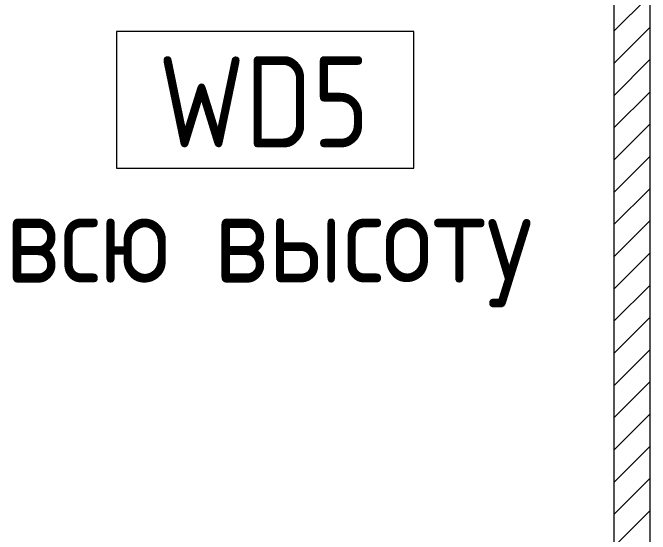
# Model space of a CAD drawing. Header units: millimetres. Extents: x 81037 to 284518, y -8553 to 29000.
# Drawn here: x 108350 to 109750, y 1086 to 2231 of the extents above; entities that cross this region are included whole.
import ezdxf

# ---------------------------------------------------------------- set-up
doc = ezdxf.new("R2010")
doc.units = ezdxf.units.MM
doc.layers.add('A-WALL-IDEN', color=7, linetype='Continuous', lineweight=9)
doc.layers.add('I-WALL', color=7, linetype='Continuous', lineweight=9)
doc.styles.add('GOST Common_1', font='GOST_Common.ttf', dxfattribs={"width": 0.9, "height": 199.9999999999998})

# ---------------------------------------------------------------- blocks, each defined once
blk = doc.blocks.new('М_стена2 - Типоразмер-30678229-План монтажа стен и перегородок 2 этажа в осях 23_33')
at = {"layer": 'A-WALL-IDEN'}
for p, q in [((3.257812499999998, 1.523437499999997), (-3.273437500000001, 1.523437499999997)), ((-3.273437500000001, 1.523437499999997), (-3.273437500000001, -1.476562499999998)), ((3.257812499999998, -1.476562499999998), (3.257812499999998, 1.523437499999997)), ((-3.273437500000001, -1.476562499999998), (3.257812499999998, -1.476562499999998))]:
    blk.add_line(p, q, dxfattribs=at)

msp = doc.modelspace()

# ---------------------------------------------------------------- hatches: boundary and pattern name
at = {"layer": 'I-WALL'}
h = msp.add_hatch(dxfattribs=at)
h.set_pattern_fill('FP_5', color=256, style=0, pattern_type=2)
h.set_pattern_definition([(45, (0, 0), (-35.35533905932738, 35.35533905932738), [])])
h.paths.add_polyline_path([(109749.9999403938, 100.0000053352246), (109748.9999403938, 3755.000005335286), (109669.9999403938, 3755.000005335286), (109669.9999403938, 100.0000053352246)])
h.paths.add_polyline_path([(109748.9999403938, 5155.000005335288), (109749.9999403938, 5155.000005335288), (109749.9999403938, 10400.00000533558), (109669.9999403938, 10400.00000533558), (109669.9999403938, 5155.000005335288), (109719.9999403929, 5155.000005335288)])

# ---------------------------------------------------------------- linework, layer by layer
for p, q in [((109669.9999403937, 3700.000005335265), (109669.9999403937, 100.0000053352311)), ((109749.9999403937, 100.0000053352311), (109749.9999403937, 3700.000005335264))]:
    msp.add_line(p, q, dxfattribs=at)

# ---------------------------------------------------------------- block references
at = {"layer": 'A-WALL-IDEN', "xscale": 99.99999999999993, "yscale": 99.99999999999993, "zscale": 99.99999999999993}
msp.add_blockref('М_стена2 - Типоразмер-30678229-План монтажа стен и перегородок 2 этажа в осях 23_33', (108905.3256098522, 2037.141260651599), dxfattribs=at)

# ---------------------------------------------------------------- texts
at = {"layer": 'A-WALL-IDEN', "char_height": 199.9999999999998, "attachment_point": 1, "style": 'GOST Common_1'}
for s, insert, width in [('WD5', (108668.8360853293, 2135.168293745583), 584.4301874999994), ('\\fGOST Common|b0|i0|c204|p34|;\\W.9; ', (108726.2144961211, 1838.266682515528), 79.36706249999986), ('всю', (108333.3082461211, 1838.266682515528), 476.2023749999995), ('высоту', (108791.6988711211, 1838.266682515528), 981.2654999999992)]:
    msp.add_mtext(s, dxfattribs=dict(at, insert=insert, width=width))

doc.saveas('drawing.dxf')
